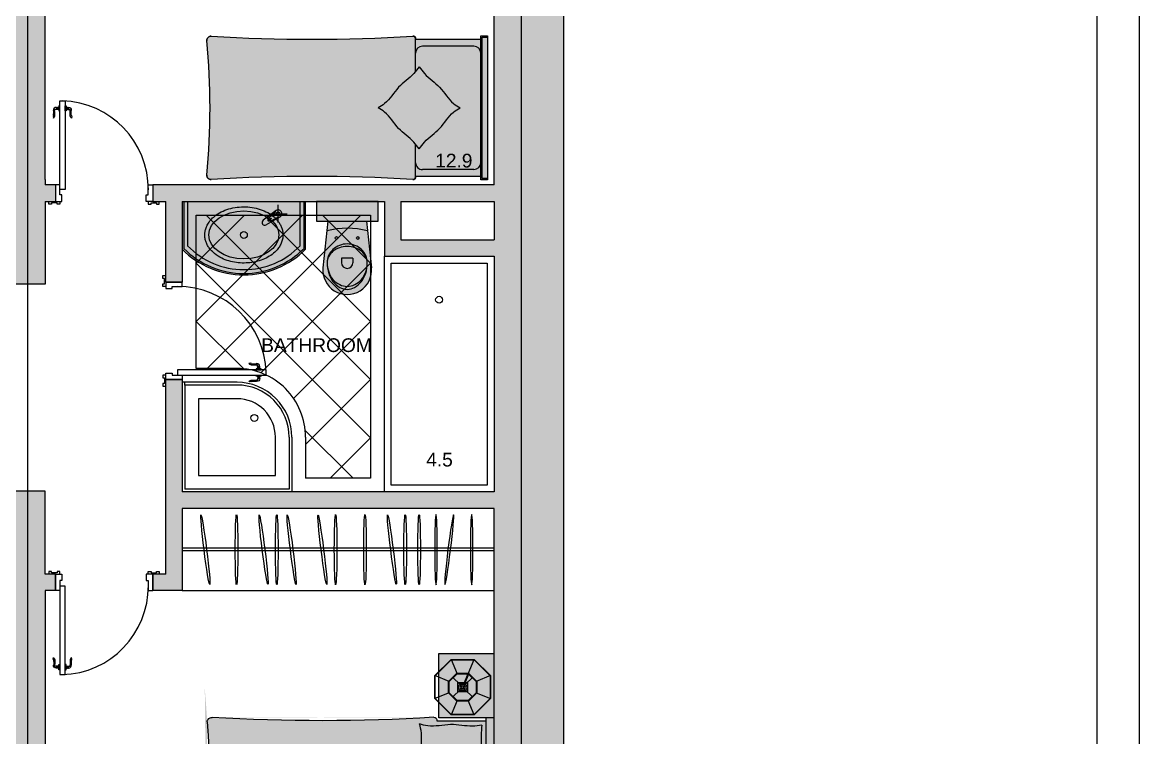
# Model space of a CAD drawing. Header units: millimetres. Extents: x 11159 to 50121, y 18346 to 37577.
# Drawn here: x 41554 to 49705, y 26784 to 32002 of the extents above; entities that cross this region are included whole.
import ezdxf

# ---------------------------------------------------------------- set-up
doc = ezdxf.new("R2010")
doc.units = ezdxf.units.MM
for name, color, linetype in [('area', 1, 'Continuous'), ('axis', 40, 'Continuous'), ('doors', 4, 'Continuous'), ('dwgmodels.com', 19, 'Continuous'), ('floor hatch', 252, 'Continuous'), ('furn1', 175, 'Continuous'), ('furnhatch', 254, 'Continuous'), ('furniture', 34, 'Continuous'), ('HATCH', 8, 'Continuous'), ('sanit', 7, 'Continuous'), ('wall', 5, 'Continuous')]:
    doc.layers.add(name, color=color, linetype=linetype)
doc.styles.get("Standard").update_dxf_attribs({"font": 'arial.ttf'})

# ---------------------------------------------------------------- blocks, each defined once
blk = doc.blocks.new('mixer4ws(plan)')
for p, q in [((0, 27.5), (116.8917906909264, 20)), ((0, -27.5), (116.8917906909264, -20))]:
    blk.add_line(p, q)
for centre, radius, start, end in [((0, 0), 27.5, 45.26509570862078, 314.7349042913792), ((0, 0), 24.5, 55.0340484638193, 65.91049388815965), ((15.18687301172031, 21.71655792537786), 2, 235.0340484630679, 267.8470974478014), ((116.8917906909264, 0), 20, 270, 90), ((0, 0), 24.5, 294.0895061118403, 304.9659515361807), ((15.18687301169484, -21.7165579253724), 2, 92.1529025528254, 124.9659515364113)]:
    blk.add_arc(centre, radius, start, end)
blk.add_ellipse((0, 0), major_axis=(90.30317867782287, 0), ratio=0.2214761461648493, start_param=4.880524547336707, end_param=7.685846067022384)
blk.add_ellipse((70.30317867782287, -9.094947017729282e-13), major_axis=(-10, 0), ratio=0.2)
blk = doc.blocks.new('fh')
h = blk.add_hatch(color=254)
edge = h.paths.add_edge_path()
edge.add_line((0, 450), (0, -450))
edge.add_line((0, -450), (-350, -450))
edge.add_arc((98.36429724347545, 0), 635.2405395293498, 134.8956784407616, 225.1043215592384, ccw=False)
edge.add_line((-350, 450), (0, 450))
blk.add_line((0, 450), (0, -450))
at = {"layer": 'sanit'}
for p, q in [((0, 450), (-350, 450)), ((0, 439), (-343.0498246804927, 439)), ((-350, -450), (0, -450)), ((-343.0498246804927, -439), (0, -439))]:
    blk.add_line(p, q, dxfattribs=at)
at = {"layer": 'sanit', "color": 30}
for p, q in [((0, 410), (-324.5766775833908, 410)), ((-324.5766775833908, -410), (0, -410))]:
    blk.add_line(p, q, dxfattribs=at)
at = {"layer": 'sanit', "color": 6, "ltscale": 7}
for p, q in [((-90, -184.6555987166939), (-90, -315.3444012833061)), ((-155.3444012833061, -250), (-24.65559871669393, -250))]:
    blk.add_line(p, q, dxfattribs=at)
at = {"layer": 'sanit'}
blk.add_circle((-244.9999173157848, 0), 25, dxfattribs=at)
at = {"layer": 'sanit', "ltscale": 7}
blk.add_circle((-90, -250), 12.71164712021709, dxfattribs=at)
at = {"layer": 'sanit'}
for centre, radius, start, end in [((98.36429724347545, 0), 635.2405395293498, 134.8956784406788, 225.1043215593213), ((91.43758126430293, 1.164153218269348e-10), 617.657110310276, 134.7040022666926, 225.2959977333074)]:
    blk.add_arc(centre, radius, start, end, dxfattribs=at)
at = {"layer": 'sanit', "color": 30}
blk.add_arc((72.64943906184999, 5.820766091346741e-11), 570.8665235686553, 134.0934033173231, 225.9065966826769, dxfattribs=at)
at = {"layer": 'sanit'}
blk.add_ellipse((-244.9999173157848, 0), major_axis=(0.001224676307221221, 255.0000982591155), ratio=0.6862739210982778, dxfattribs=at)
at = {"layer": 'sanit', "color": 30}
blk.add_open_spline([(-244.9985485600191, 285.0000982587808), (-251.579324528866, 285.0001298639108), (-258.1599661480868, 284.5665085021174), (-273.5649054977112, 282.5348557741381), (-282.3507054424845, 280.5757723392453), (-299.5597466940526, 275.1591809214442), (-307.9826966077671, 271.7026108350256), (-324.3140259380452, 263.4126307048136), (-332.2227158613969, 258.5799128408544), (-347.4190503069549, 247.6727110446664), (-354.7071791455965, 241.5984974746243), (-368.5878917021328, 228.3421497942181), (-375.1808480293839, 221.1600039429613), (-394.3273745884653, 197.5345541012939), (-405.6281616786728, 179.4631144366576), (-422.7923570148996, 143.9395571085042), (-429.2803449986968, 127.0131575517007), (-439.6967822099105, 91.7813181077363), (-443.6247278930969, 73.47609514935175), (-448.8170293526491, 36.17484841012629), (-450.0810640224372, 17.17954215832287), (-449.9105019393028, -20.78921383607667), (-448.4759162020055, -39.76180550700519), (-442.9471269365749, -76.97300464124419), (-438.8532630151603, -95.21091438521398), (-428.1136093920795, -130.2656921118614), (-421.4683221025043, -147.0823898723465), (-405.7886257604696, -178.6473386569996), (-396.7542296767933, -193.3963770397822), (-376.5031134578167, -220.2105486486689), (-365.2842340075294, -232.277152940922), (-344.7365368650062, -249.8573900472838), (-335.9100597084616, -256.2405441477313), (-317.4941184166819, -267.2312598610297), (-307.9037473455537, -271.8377572759637), (-288.1689989070292, -279.0743611670914), (-278.0248208572739, -281.7025558198802), (-259.1388454507105, -284.5843052180135), (-250.4369542252389, -285.1531913724029), (-233.0581981856376, -284.7765001309454), (-224.3824094177107, -283.8310169677716), (-207.2575797747122, -280.4649700502632), (-198.8092251119087, -278.045105142286), (-182.3087425111444, -271.8213301755604), (-174.2566586670582, -268.0182120418758), (-158.6745816260809, -259.14617572719), (-151.1442312606378, -254.0777486581355), (-136.6937695426168, -242.8001116816886), (-129.7732461297419, -236.5910515565774), (-110.6076117589255, -217.0338573291083), (-99.25778168387478, -202.3354988390347), (-79.34342033416033, -170.0441215840401), (-70.77752283547306, -152.4490167862386), (-56.67283895809669, -115.204550077091), (-51.13473463937407, -95.55489519634284), (-43.25876852573128, -55.10162384895375), (-40.92158622527495, -34.29894651123323), (-39.52541302755708, 7.512740399863105), (-40.46655452623963, 28.52037096687127), (-45.59614886331838, 69.78464118845295), (-49.78413053957047, 90.04007191635901), (-61.27278976672096, 128.8741137922625), (-68.57265681453282, 147.4523811310646), (-86.06753179623047, 182.064023892337), (-96.26262401853455, 198.0987497812603), (-116.3025166375446, 223.1043846232351), (-125.5613626837148, 232.8316716951667), (-145.3632435597829, 250.0893431563163), (-155.9083943490405, 257.6193797329906), (-175.3904381608008, 268.6263514060993), (-184.1048962746863, 272.6415862591821), (-201.9778068822343, 279.0524085544166), (-211.1361062242649, 281.4468269805657), (-228.546934401209, 284.3216896644444), (-236.7725337801385, 285.0000587520772), (-244.9985485600191, 285.0000982587808)], degree=3, knots=[0, 0, 0, 0, 0.09026539771349523, 0.09026539771349523, 0.2127414886783133, 0.2127414886783133, 0.3352175796431313, 0.3352175796431313, 0.4576936706079494, 0.4576936706079494, 0.5801697615727675, 0.5801697615727675, 0.7026458525375855, 0.7026458525375855, 0.9573566777619018, 0.9573566777619018, 1.164020774990034, 1.164020774990034, 1.370684872218165, 1.370684872218165, 1.577348969446297, 1.577348969446297, 1.784013066674429, 1.784013066674429, 1.99067716390256, 1.99067716390256, 2.197341261130692, 2.197341261130692, 2.404005358358824, 2.404005358358824, 2.610669455586955, 2.610669455586955, 2.752866286060256, 2.752866286060256, 2.895063116533557, 2.895063116533557, 3.037259947006857, 3.037259947006857, 3.156470105311757, 3.156470105311757, 3.275680263616657, 3.275680263616657, 3.394890421921557, 3.394890421921557, 3.514100580226458, 3.514100580226458, 3.633310738531358, 3.633310738531358, 3.752520896836258, 3.752520896836258, 3.980335035113517, 3.980335035113517, 4.208149173390776, 4.208149173390776, 4.435963311668035, 4.435963311668035, 4.663777449945295, 4.663777449945295, 4.891591588222554, 4.891591588222554, 5.119405726499814, 5.119405726499814, 5.347219864777073, 5.347219864777073, 5.575034003054332, 5.575034003054332, 5.744168869473015, 5.744168869473015, 5.913303735891697, 5.913303735891697, 6.041828340585977, 6.041828340585977, 6.170352945280257, 6.170352945280257, 6.283185307179586, 6.283185307179586, 6.283185307179586, 6.283185307179586], dxfattribs=at)
at = {"layer": 'sanit', "rotation": 123.6017384872103}
blk.add_blockref('mixer4ws(plan)', (-90.00000000005821, -250), dxfattribs=at)
blk = doc.blocks.new('lavatory')
for p, q in [((-141.229536177555, 0), (-176.5452352575921, 339.1144103210827)), ((141.229536177555, 0), (176.5452352575921, 339.1144103210827)), ((-41.18985294940103, 270.0315676880382), (-41.18985294940103, 303.1903332884867)), ((-41.18985294940103, 270.0315676880382), (41.18985294940103, 270.0315676880382)), ((41.18985294940103, 270.0315676880382), (41.18985294940103, 303.1903332884867)), ((141.229536177555, 0), (-141.229536177555, 0))]:
    blk.add_line(p, q)
for centre in [(-77.5, 122.5582073826372), (77.5, 122.5582073826372)]:
    blk.add_circle(centre, 9.947200409575089)
for centre, radius, start, end in [((0, 357.5), 177.5, 354.0545942171566, 185.9454057828435), ((0, 385.0909773136409), 111.9865799200681, 90, 118.7319934360246), ((0, 385.0909773136373), 111.986579920071, 61.2680065639754, 90), ((28.22334698163468, 312.6625085217493), 173.1287758010254, 139.597488109899, 160.5796588757291), ((28.22334698163468, 312.6625085217493), 173.1287758010254, 139.597488109899, 160.5796588757291), ((55.66044385162331, 319.9290836713444), 199.6294733535794, 142.9262309494754, 162.6214841024947), ((21.62407606023407, 345.6460996881287), 156.9698994546501, 118.7319934360246, 142.9262309494754), ((11.01245436612226, 327.311427366767), 150.5277659131767, 115.9501514727316, 139.597488109899), ((11.01245436612226, 327.311427366767), 150.5277659131767, 115.9501514727316, 139.597488109899), ((0, 349.9402513975219), 125.3615618255364, 90, 115.9501514727316), ((0, 349.9402513975219), 125.3615618255364, 90, 115.9501514727316), ((0, 349.9402513975219), 125.3615618255362, 64.04984852726835, 90), ((0, 349.9402513975219), 125.3615618255362, 64.04984852726835, 90), ((-21.6240760602368, 345.6460996881251), 156.9698994546542, 37.07376905052457, 61.2680065639754), ((-11.01245436612317, 327.311427366767), 150.5277659131773, 40.40251189010098, 64.04984852726835), ((-11.01245436612317, 327.311427366767), 150.5277659131773, 40.40251189010098, 64.04984852726835), ((-55.66044385161968, 319.9290836713481), 199.6294733535757, 17.3785158975053, 37.07376905052457), ((-28.22334698163377, 312.6625085217493), 173.1287758010238, 19.42034112427095, 40.40251189010098), ((-28.22334698163377, 312.6625085217493), 173.1287758010238, 19.42034112427095, 40.40251189010098), ((109.3081426942208, 303.1390030998773), 255.8431940692776, 162.6214841024947, 180), ((55.23619285210043, 303.1390030998773), 201.7712442271568, 160.5796588757291, 180), ((55.23619285209952, 303.1390030998773), 201.7712442271563, 160.5796588757291, 180), ((0, 303.1903332884867), 41.18985294940126, 0, 180), ((-109.3081426942172, 303.1390030998773), 255.8431940692732, 0, 17.3785158975053), ((-55.23619285209952, 303.1390030998773), 201.7712442271561, 0, 19.42034112427095), ((-55.23619285209952, 303.1390030998773), 201.7712442271561, 0, 19.42034112427095), ((-49.76633747674623, 303.1390030998773), 96.76871389831007, 180, 207.0950218915995), ((-17.23642158790972, 303.1390030998773), 129.2986297871467, 180, 203.812720662205), ((-17.23642158790972, 303.1390030998773), 129.2986297871467, 180, 203.812720662205), ((-25.74962041127583, 315.4263451534098), 123.7461391524615, 207.0950218915995, 231.0057553817403), ((-8.871953586443851, 306.830391580439), 138.4414233351806, 203.812720662205, 226.8145895476242), ((-8.871953586443851, 306.830391580439), 138.4414233351806, 203.812720662205, 226.8145895476242), ((25.74962041127765, 315.4263451534061), 123.7461391524589, 308.9942446182597, 332.9049781084005), ((8.871953586442032, 306.8303915804427), 138.4414233351832, 313.1854104523758, 336.187279337795), ((8.871953586442032, 306.8303915804427), 138.4414233351832, 313.1854104523758, 336.187279337795), ((17.23642158790699, 303.1390030998773), 129.2986297871492, 336.187279337795, 0), ((17.23642158790699, 303.1390030998773), 129.2986297871497, 336.187279337795, 0), ((49.76633747674805, 303.1390030998773), 96.7687138983083, 332.9049781084005, 0), ((-10.15652318442062, 334.6861720145716), 148.526889985479, 231.0057553817403, 251.4608832250258), ((-3.486560963949159, 312.5681794092779), 146.3106458423402, 226.8145895476242, 248.755213160025), ((-3.486560963949159, 312.5681794092779), 146.3106458423402, 226.8145895476242, 248.755213160025), ((0, 364.9720899612294), 180.4704619377112, 251.4608832250258, 270), ((0, 321.5362715695701), 155.9326406641434, 248.755213160025, 270), ((0, 321.5362715695701), 155.9326406641434, 248.755213160025, 270), ((0, 364.9720899612439), 180.4704619377249, 270, 288.5391167749742), ((0, 321.5362715695665), 155.9326406641413, 270, 291.2447868399749), ((0, 321.5362715695665), 155.9326406641413, 270, 291.2447868399749), ((3.486560963950978, 312.5681794092779), 146.3106458423381, 291.2447868399749, 313.1854104523758), ((3.486560963950978, 312.5681794092779), 146.3106458423381, 291.2447868399749, 313.1854104523758), ((10.15652318441335, 334.6861720145789), 148.5268899854906, 288.5391167749742, 308.9942446182597), ((0, 614.8948798956553), 563.729073253548, 254.7123836407799, 285.2876163592201)]:
    blk.add_arc(centre, radius, start, end)
blk = doc.blocks.new('t')
at = {"layer": 'furn1', "linetype": 'ByBlock'}
h = blk.add_hatch(color=254, dxfattribs=at)
h.paths.add_polyline_path([(-144.9999999999982, 141.2295361775841), (-484.1144103210827, 176.5452352576212, 1.109549002515455), (-484.1144103210827, -176.545235257563), (-145, -141.2295361775268)])
h.paths.add_polyline_path([(-1.818989403545856e-12, 224.9999999999854), (-145, 224.9999999999854), (-144.9999999999982, -224.9999999999854), (1.818989403545856e-12, -224.9999999999864)])
at = {"layer": 'furniture'}
blk.add_lwpolyline([(-145, 225.0000000000146), (-145, -224.9999999999854), (0, -224.9999999999854), (0, 224.9999999999854), (-145, 224.9999999999854)], dxfattribs=at)
at = {"layer": 'furniture', "rotation": 90}
blk.add_blockref('lavatory', (-145, 2.91038304567337e-11), dxfattribs=at)
blk = doc.blocks.new('door-handle')
at = {"color": 0}
for p, q in [((-32, 10), (-32, -10.00000000000728)), ((-30, 9), (-32, 9)), ((-30, 9), (-30, -9)), ((-19, 9), (-21, 9)), ((-21, 9), (-21, -9)), ((-19, 10), (-19, -10.00000000000728)), ((-9, 10), (-19, 10)), ((0, 25), (-9, 25)), ((-9, 25), (-9, -25)), ((0, -25), (0, 25)), ((-61.67027487228916, -93.05419732806331), (-60.75208368415406, -94.01785612024833)), ((-32, -10.00000000000364), (-40.34172901356942, -10.00000000000364)), ((-30, -9), (-32, -9)), ((-19, -9), (-21, -9)), ((-9, -10), (-19, -10.00000000000364)), ((-9, -25), (0, -25))]:
    blk.add_line(p, q, dxfattribs=at)
for centre, radius, start, end in [((-34.46362960745319, -14.92424038324498), 25.04570281554129, 84.35495152263769, 191.5747182569977), ((-25.49999999999818, 16.17089144310557), 8.465913068820786, 237.8902061553036, 302.1097938446965), ((-38.8885466585707, -82.44414781276464), 25.13126123219481, 149.329352931917, 204.972632821159), ((-91.0594398050871, -62.15080612508973), 42.64671855244374, 313.5613391426849, 358.16915816811), ((-90.1706845965, -63.14248529410906), 42.64671855244374, 313.5613391426849, 358.16915816811), ((-242.8306956194119, -39.24300342557399), 184.8403687438857, 350.5395445302115, 5.991388819178432), ((-39.67183528947498, -19.52468724937171), 9.54821579143467, 85.9768775786792, 192.3256840784366), ((-595.5908857967352, -61.5688183318307), 548.0530142172786, 359.6930381090062, 4.186108045202766), ((-25.49999999999818, -16.17089144310921), 8.465913068820786, 57.89020615530352, 122.1097938446965)]:
    blk.add_arc(centre, radius, start, end, dxfattribs=at)
blk = doc.blocks.new('bed1')
at = {"layer": 'furnhatch'}
h = blk.add_hatch(color=254, dxfattribs=at)
edge = h.paths.add_edge_path()
edge.add_line((-49.99999999964166, 728.1543303350354), (-376.575154905604, 728.1543303350363))
edge.add_ellipse((-396.5751549054567, 731.6564387146891), major_axis=(-20.20005246326943, 2.116722135372289), ratio=0.9399674590869538, start_angle=175.798571085819, end_angle=279.2234876354331)
edge.add_ellipse((-1139.075154900112, 11853.60433025541), major_axis=(11637.50671312701, 3.159661290454771e-10), ratio=0.955999999999947, start_angle=266.40828577200574, end_angle=273.6518042821252, ccw=False)
edge.add_ellipse((-1870.000000000207, 721.3768853213396), major_axis=(29.999999999785, 5.544070248419784e-12), ratio=0.9560000000000528, start_angle=86.40828577199728, end_angle=182.7029539343151)
edge.add_ellipse((-20808.21227714517, 1.364242052659392e-11), major_axis=(18931.6710356908, 1.159192231939101e-12), ratio=0.7647663762100974, start_angle=-2.850567224227575, end_angle=2.850567224227177, ccw=False)
edge.add_ellipse((-1870.000000000216, -721.3768853213551), major_axis=(29.99999999978351, 2.932504743571875e-11), ratio=0.9559999999998293, start_angle=177.2970460656072, end_angle=273.5917142279357)
edge.add_ellipse((-1139.075154900042, -11853.60433025214), major_axis=(-11637.50671312344, 2.074362146674086e-10), ratio=0.9559999999999594, start_angle=266.34819571787403, end_angle=273.5917142279937, ccw=False)
edge.add_ellipse((-396.5751549054567, -731.6564387146864), major_axis=(20.20005246326011, 2.116722135454127), ratio=0.9399674590869624, start_angle=260.7765123643427, end_angle=364.2014289139339)
edge.add_line((-376.5751549056004, -728.154330335034), (-49.99999999964348, -728.1543303350322))
edge.add_line((-49.99999999964348, -728.1543303350322), (-49.99999999964166, 728.1543303350354))
edge = h.paths.add_edge_path(flags=0)
edge.add_spline(control_points=[(-483.777429487307, -58.13970892285761), (-463.3236952876159, -60.77676921388957), (-394.7677214423293, -69.6155579932838), (-273.9442626004875, -40.25070549211705), (-155.770845476125, -74.40555138636591), (-87.51306022241624, -54.21623475015986), (-69.25212949027627, -48.81500892291115)], knot_values=[0, 0, 0, 0, 6.340047833477231, 21.25030809563294, 36.90804236878848, 42.62689815922595, 42.62689815922595, 42.62689815922595, 42.62689815922595], degree=3, periodic=0)
edge.add_spline(control_points=[(-69.25212949027627, -48.81500892291115), (-74.65335531752135, -67.07593965507294), (-94.84267195370921, -135.3337249087726), (-60.68782605946944, -336.6234732281682), (-90.05267856063983, -608.56760412111), (-81.2138897812547, -677.1235779663966), (-78.5768294902191, -697.5773121660877)], knot_values=[0, 0, 0, 0, 5.718855790438326, 21.37659006359421, 36.28685032574977, 42.626898159227, 42.626898159227, 42.626898159227, 42.626898159227], degree=3, periodic=0)
edge.add_spline(control_points=[(-78.5768294902191, -697.5773121660877), (-99.0305636899102, -694.9402518750521), (-167.5865375351968, -686.1014630956579), (-288.4099963770441, -715.4663155968246), (-406.5834135014065, -681.3114697025794), (-474.841198755119, -701.5007863387673), (-493.102129487268, -706.9020121660124)], knot_values=[0, 0, 0, 0, 6.340047833477231, 21.25030809563279, 36.90804236878867, 42.62689815922705, 42.62689815922705, 42.62689815922705, 42.62689815922705], degree=3, periodic=0)
edge.add_spline(control_points=[(-493.102129487268, -706.9020121660124), (-487.7009036600193, -688.6410814338724), (-467.5115870238133, -620.3832961801618), (-501.6664329180621, -351.0892070047066), (-472.3015804168863, -147.1494169678354), (-481.1403691962714, -78.5934431225487), (-483.777429487307, -58.13970892285761)], knot_values=[0, 0, 0, 0, 5.718855790437516, 21.37659006359306, 36.28685032574877, 42.62689815922599, 42.62689815922599, 42.62689815922599, 42.62689815922599], degree=3, periodic=0)
edge = h.paths.add_edge_path(flags=0)
edge.add_spline(control_points=[(-483.777429487307, 58.02593828062345), (-481.1403691962714, 78.47967248032182), (-472.3015804168863, 147.0356463256121), (-501.6664329180621, 350.9754363624834), (-467.5115870238133, 620.2695255379385), (-487.7009036600193, 688.5273107916382), (-493.102129487268, 706.7882415237782)], knot_values=[0, 0, 0, 0, 6.340047833477231, 21.25030809563294, 36.90804236878848, 42.62689815922599, 42.62689815922599, 42.62689815922599, 42.62689815922599], degree=3, periodic=0)
edge.add_spline(control_points=[(-493.102129487268, 706.7882415237782), (-474.841198755119, 701.3870156965368), (-406.5834135014065, 681.1976990603453), (-288.4099963770441, 715.3525449545941), (-167.5865375351968, 685.9876924534274), (-99.0305636899102, 694.8264812328216), (-78.5768294902191, 697.4635415238536)], knot_values=[0, 0, 0, 0, 5.718855790438376, 21.37659006359426, 36.28685032574982, 42.62689815922705, 42.62689815922705, 42.62689815922705, 42.62689815922705], degree=3, periodic=0)
edge.add_spline(control_points=[(-78.5768294902191, 697.4635415238536), (-81.2138897812547, 677.0098073241625), (-90.05267856063983, 608.4538334788758), (-60.68782605946944, 336.509702585945), (-94.84267195370921, 135.2199542665494), (-74.65335531752135, 66.96216901283151), (-69.25212949027627, 48.70123828069154)], knot_values=[0, 0, 0, 0, 6.340047833477231, 21.25030809563279, 36.90804236878867, 42.626898159227, 42.626898159227, 42.626898159227, 42.626898159227], degree=3, periodic=0)
edge.add_spline(control_points=[(-69.25212949027627, 48.70123828069154), (-87.51306022241624, 54.10246410793297), (-155.770845476125, 74.29178074413903), (-273.9442626004875, 40.13693484987562), (-394.7677214423293, 69.50178735105328), (-463.3236952876159, 60.66299857166996), (-483.777429487307, 58.02593828062345)], knot_values=[0, 0, 0, 0, 5.718855790437466, 21.37659006359301, 36.28685032574872, 42.62689815922595, 42.62689815922595, 42.62689815922595, 42.62689815922595], degree=3, periodic=0)
edge = h.paths.add_edge_path(flags=16)
edge.add_spline(control_points=[(-78.5768294902191, -697.5773121660877), (-81.2138897812547, -677.1235779663966), (-90.05267856063983, -608.56760412111), (-60.68782605946944, -336.6234732281682), (-94.84267195370921, -135.3337249087726), (-74.65335531752135, -67.07593965507294), (-69.25212949027627, -48.81500892291115)], knot_values=[0, 0, 0, 0, 6.340047833477231, 21.25030809563279, 36.90804236878867, 42.626898159227, 42.626898159227, 42.626898159227, 42.626898159227], degree=3, periodic=0)
edge.add_spline(control_points=[(-69.25212949027627, -48.81500892291115), (-87.51306022241624, -54.21623475015986), (-155.770845476125, -74.40555138636591), (-273.9442626004875, -40.25070549211705), (-394.7677214423293, -69.6155579932838), (-463.3236952876159, -60.77676921388957), (-483.777429487307, -58.13970892285761)], knot_values=[0, 0, 0, 0, 5.718855790437466, 21.37659006359301, 36.28685032574872, 42.62689815922595, 42.62689815922595, 42.62689815922595, 42.62689815922595], degree=3, periodic=0)
edge.add_spline(control_points=[(-483.777429487307, -58.13970892285761), (-481.1403691962714, -78.5934431225487), (-472.3015804168863, -147.1494169678354), (-501.6664329180621, -351.0892070047066), (-467.5115870238133, -620.3832961801618), (-487.7009036600193, -688.6410814338724), (-493.102129487268, -706.9020121660124)], knot_values=[0, 0, 0, 0, 6.340047833477231, 21.25030809563294, 36.90804236878848, 42.62689815922599, 42.62689815922599, 42.62689815922599, 42.62689815922599], degree=3, periodic=0)
edge.add_spline(control_points=[(-493.102129487268, -706.9020121660124), (-474.841198755119, -701.5007863387673), (-406.5834135014065, -681.3114697025794), (-288.4099963770441, -715.4663155968246), (-167.5865375351968, -686.1014630956579), (-99.0305636899102, -694.9402518750521), (-78.5768294902191, -697.5773121660877)], knot_values=[0, 0, 0, 0, 5.718855790438376, 21.37659006359426, 36.28685032574982, 42.62689815922705, 42.62689815922705, 42.62689815922705, 42.62689815922705], degree=3, periodic=0)
edge = h.paths.add_edge_path(flags=16)
edge.add_spline(control_points=[(-69.25212949027627, 48.70123828069154), (-74.65335531752135, 66.96216901283151), (-94.84267195370921, 135.2199542665494), (-60.68782605946944, 336.509702585945), (-90.05267856063983, 608.4538334788758), (-81.2138897812547, 677.0098073241625), (-78.5768294902191, 697.4635415238536)], knot_values=[0, 0, 0, 0, 5.718855790438326, 21.37659006359421, 36.28685032574977, 42.626898159227, 42.626898159227, 42.626898159227, 42.626898159227], degree=3, periodic=0)
edge.add_spline(control_points=[(-78.5768294902191, 697.4635415238536), (-99.0305636899102, 694.8264812328216), (-167.5865375351968, 685.9876924534274), (-288.4099963770441, 715.3525449545941), (-406.5834135014065, 681.1976990603453), (-474.841198755119, 701.3870156965368), (-493.102129487268, 706.7882415237782)], knot_values=[0, 0, 0, 0, 6.340047833477231, 21.25030809563279, 36.90804236878867, 42.62689815922705, 42.62689815922705, 42.62689815922705, 42.62689815922705], degree=3, periodic=0)
edge.add_spline(control_points=[(-493.102129487268, 706.7882415237782), (-487.7009036600193, 688.5273107916382), (-467.5115870238133, 620.2695255379385), (-501.6664329180621, 350.9754363624834), (-472.3015804168863, 147.0356463256121), (-481.1403691962714, 78.47967248032182), (-483.777429487307, 58.02593828062345)], knot_values=[0, 0, 0, 0, 5.718855790437516, 21.37659006359306, 36.28685032574877, 42.62689815922599, 42.62689815922599, 42.62689815922599, 42.62689815922599], degree=3, periodic=0)
edge.add_spline(control_points=[(-483.777429487307, 58.02593828062345), (-463.3236952876159, 60.66299857166996), (-394.7677214423293, 69.50178735105328), (-273.9442626004875, 40.13693484987562), (-155.770845476125, 74.29178074413903), (-87.51306022241624, 54.10246410793297), (-69.25212949027627, 48.70123828069154)], knot_values=[0, 0, 0, 0, 6.340047833477231, 21.25030809563294, 36.90804236878848, 42.62689815922595, 42.62689815922595, 42.62689815922595, 42.62689815922595], degree=3, periodic=0)
h.paths.add_polyline_path([(1.818989403545856e-12, 747.2743303343987), (-49.99999999964348, 747.2743303343987), (-49.99999999964348, -747.2743303343987), (0, -747.2743303343991)])
at = {"layer": 'furniture'}
for p, q in [((0, 747.2743303343987), (-49.99999999964348, 747.2743303343987)), ((-49.99999999964348, 747.2743303343987), (-49.99999999964348, -747.2743303343991)), ((0, -747.2743303343991), (0, 747.2743303343987)), ((-49.99999999964348, 728.1543303350363), (-376.5751549056022, 728.1543303350363)), ((-376.5751549056022, -728.1543303350336), (-49.9999999996453, -728.1543303350327)), ((0, -747.2743303343991), (-49.99999999964348, -747.2743303343991))]:
    blk.add_line(p, q, dxfattribs=at)
for centre, major_axis, ratio, start_param, end_param in [((-1870.000000000207, 721.3768853213396), (29.999999999785, 5.544070248419784e-12), 0.9560000000000528, 1.508109087725523, 3.188768099273326), ((-1139.075154900112, 11853.60433025541), (11637.50671312701, 3.159661290454771e-10), 0.955999999999947, 4.649701741315464, 4.776124988746203), ((-396.5751549054567, 731.6564387146891), (-20.20005246326943, 2.116722135372289), 0.9399674590869536, 3.068263885748845, 4.873369208139984), ((-20808.21227714517, 1.364242052659392e-11), (18931.6710356908, 1.159192231939101e-12), 0.7647663762100974, -0.04975178361220634, 0.04975178361219945), ((-1870.000000000216, -721.3768853213551), (29.99999999978351, 2.932504743571875e-11), 0.9559999999998293, 3.094417207904904, 4.775076219452894), ((-1139.075154900042, -11853.60433025214), (-11637.50671312344, 2.074362146674086e-10), 0.9559999999999594, 4.648652972023164, 4.775076219453906), ((-396.5751549054567, -731.6564387146864), (20.20005246326011, 2.116722135454127), 0.9399674590869624, 4.551408752625482, 6.356514075016221)]:
    blk.add_ellipse(centre, major_axis=major_axis, ratio=ratio, start_param=start_param, end_param=end_param, dxfattribs=at)
for points, knots in [([(-78.5768294902191, 697.4635415238536), (-99.0305636899102, 694.8264812328216), (-167.5865375351968, 685.9876924534274), (-288.4099963770441, 715.3525449545941), (-406.5834135014065, 681.1976990603453), (-474.841198755119, 701.3870156965368), (-493.102129487268, 706.7882415237782)], [0, 0, 0, 0, 6.340047833477231, 21.25030809563279, 36.90804236878867, 42.62689815922705, 42.62689815922705, 42.62689815922705, 42.62689815922705]), ([(-483.777429487307, 58.02593828062345), (-481.1403691962714, 78.47967248032182), (-472.3015804168863, 147.0356463256121), (-501.6664329180621, 350.9754363624834), (-467.5115870238133, 620.2695255379385), (-487.7009036600193, 688.5273107916382), (-493.102129487268, 706.7882415237782)], [0, 0, 0, 0, 6.340047833477231, 21.25030809563294, 36.90804236878848, 42.62689815922599, 42.62689815922599, 42.62689815922599, 42.62689815922599]), ([(-78.5768294902191, 697.4635415238536), (-81.2138897812547, 677.0098073241625), (-90.05267856063983, 608.4538334788758), (-60.68782605946944, 336.509702585945), (-94.84267195370921, 135.2199542665494), (-74.65335531752135, 66.96216901283151), (-69.25212949027627, 48.70123828069154)], [0, 0, 0, 0, 6.340047833477231, 21.25030809563279, 36.90804236878867, 42.626898159227, 42.626898159227, 42.626898159227, 42.626898159227]), ([(-483.777429487307, 58.02593828062345), (-463.3236952876159, 60.66299857166996), (-394.7677214423293, 69.50178735105328), (-273.9442626004875, 40.13693484987562), (-155.770845476125, 74.29178074413903), (-87.51306022241624, 54.10246410793297), (-69.25212949027627, 48.70123828069154)], [0, 0, 0, 0, 6.340047833477231, 21.25030809563294, 36.90804236878848, 42.62689815922595, 42.62689815922595, 42.62689815922595, 42.62689815922595]), ([(-483.777429487307, -58.13970892285761), (-481.1403691962714, -78.5934431225487), (-472.3015804168863, -147.1494169678354), (-501.6664329180621, -351.0892070047066), (-467.5115870238133, -620.3832961801618), (-487.7009036600193, -688.6410814338724), (-493.102129487268, -706.9020121660124)], [0, 0, 0, 0, 6.340047833477231, 21.25030809563294, 36.90804236878848, 42.62689815922599, 42.62689815922599, 42.62689815922599, 42.62689815922599]), ([(-483.777429487307, -58.13970892285761), (-463.3236952876159, -60.77676921388957), (-394.7677214423293, -69.6155579932838), (-273.9442626004875, -40.25070549211705), (-155.770845476125, -74.40555138636591), (-87.51306022241624, -54.21623475015986), (-69.25212949027627, -48.81500892291115)], [0, 0, 0, 0, 6.340047833477231, 21.25030809563294, 36.90804236878848, 42.62689815922595, 42.62689815922595, 42.62689815922595, 42.62689815922595]), ([(-78.5768294902191, -697.5773121660877), (-81.2138897812547, -677.1235779663966), (-90.05267856063983, -608.56760412111), (-60.68782605946944, -336.6234732281682), (-94.84267195370921, -135.3337249087726), (-74.65335531752135, -67.07593965507294), (-69.25212949027627, -48.81500892291115)], [0, 0, 0, 0, 6.340047833477231, 21.25030809563279, 36.90804236878867, 42.626898159227, 42.626898159227, 42.626898159227, 42.626898159227]), ([(-78.5768294902191, -697.5773121660877), (-99.0305636899102, -694.9402518750521), (-167.5865375351968, -686.1014630956579), (-288.4099963770441, -715.4663155968246), (-406.5834135014065, -681.3114697025794), (-474.841198755119, -701.5007863387673), (-493.102129487268, -706.9020121660124)], [0, 0, 0, 0, 6.340047833477231, 21.25030809563279, 36.90804236878867, 42.62689815922705, 42.62689815922705, 42.62689815922705, 42.62689815922705])]:
    blk.add_open_spline(points, degree=3, knots=knots, dxfattribs=at)
blk = doc.blocks.new('lamp (pl)')
at = {"color": 0, "linetype": 'ByBlock'}
for p, q in [((-40.38582233137731, 97.5), (-83.87824638055213, 202.5)), ((83.87824638055099, 202.5), (40.3858223313764, 97.49999999999989)), ((-202.5000000000002, 83.87824638055213), (-97.50000000000023, 40.38582233137743)), ((-42.29923949320255, 95.58658283817442), (-9.903337778047899, 17.37595755214329)), ((-37.67984183064618, 97.49999999999989), (-5.283940115491532, 19.28937471396887)), ((97.5, 40.38582233137629), (202.5, 83.8782463805511)), ((-68.94291116568888, 68.94291116568854), (-21.21320343559637, 21.21320343559626)), ((21.21320343559728, 21.21320343559546), (68.9429111656882, 68.9429111656874)), ((-97.50000000000023, -40.38582233137697), (-202.5000000000002, -83.87824638055201)), ((-68.9429111656882, -68.942911165689), (-21.21320343559546, -21.21320343559739)), ((21.21320343559637, -21.21320343559671), (68.9429111656882, -68.94291116568843)), ((97.5, -40.38582233137686), (202.5, -83.87824638055201)), ((-83.87824638055213, -202.5000000000001), (-40.38582233137731, -97.50000000000011)), ((40.3858223313764, -97.50000000000011), (83.87824638055099, -202.5000000000001))]:
    blk.add_line(p, q, dxfattribs=at)
for points in [[(-202.5000000000002, 83.87824638055213), (-202.5000000000002, -83.87824638055201), (-83.87824638055213, -202.5000000000001), (83.87824638055099, -202.5000000000001), (202.5, -83.87824638055201), (202.5, 83.8782463805511), (83.87824638055099, 202.5), (-83.87824638055213, 202.5)], [(-200.0000000000002, 82.84271247461936), (-200.0000000000002, -82.84271247461913), (-82.84271247461925, -200.0000000000001), (82.84271247461857, -200.0000000000001), (200, -82.84271247461936), (200, 82.84271247461857), (82.84271247461857, 200), (-82.84271247461947, 200)], [(-102.5000000000002, 42.4568901432425), (-102.5000000000002, -42.4568901432425), (-42.45689014324307, -102.5000000000001), (42.45689014324125, -102.5000000000001), (102.5, -42.45689014324216), (102.5, 42.45689014324137), (42.45689014324125, 102.5000000000001), (-42.45689014324216, 102.5)], [(-97.50000000000023, 40.38582233137743), (-97.50000000000023, -40.38582233137697), (-40.38582233137731, -97.50000000000011), (40.3858223313764, -97.50000000000011), (97.5, -40.38582233137686), (97.5, 40.38582233137629), (40.3858223313764, 97.49999999999989), (-40.38582233137731, 97.5)]]:
    blk.add_lwpolyline(points, close=True, dxfattribs=at)
blk.add_lwpolyline([(-17.20345518378963, 34.9999999999992), (-35, 34.9999999999992), (-35, -35.0000000000008), (35, -35.0000000000008), (35, 34.9999999999992), (-11.79149418232737, 34.9999999999992)], dxfattribs=at)
for radius in [20, 10, 7.5]:
    blk.add_circle((0, 0), radius, dxfattribs=at)
blk.add_arc((0, -1.13686837721616e-13), 30, 117.2801918471891, 107.7198081528046, dxfattribs=at)
blk = doc.blocks.new('s-bed (pl)')
at = {"layer": 'furnhatch'}
h = blk.add_hatch(color=256, dxfattribs=at)
edge = h.paths.add_edge_path()
edge.add_line((-503.6632932841685, -525.0000000000168), (-500, -525.0000000000155))
edge.add_line((-500, -525.0000000000155), (-500, -49.99999999998295))
edge.add_line((-500, -49.99999999998295), (-524.9999999999909, -49.99999999998295))
edge.add_line((-524.9999999999909, -49.99999999998295), (-524.9999999999909, -1.739408617140725e-11))
edge.add_line((-524.9999999999909, -1.739408617140725e-11), (524.9999999999909, 1.750777300912887e-11))
edge.add_line((524.9999999999909, 1.750777300912887e-11), (524.9999999999927, -49.99999999998261))
edge.add_line((524.9999999999927, -49.99999999998261), (500, -49.99999999998295))
edge.add_line((500, -49.99999999998295), (500.0000000000091, -524.999999999983))
edge.add_line((500.0000000000091, -524.999999999983), (503.6632932841876, -524.9999999999811))
edge.add_arc((503.6632932841867, -544.9999999999832), 20.00000000000205, -3.651804282123976, 89.99999999999739, ccw=False)
edge.add_arc((12137.50000000721, -1287.499999999759), 11637.50671321683, 176.3481957178754, 183.5917142279947)
edge.add_arc((492.9106223706731, -2018.424845105317), 29.99999999992729, -92.70295393638878, 3.5917142282748955, ccw=False)
edge.add_arc((2.210072125308216e-10, -7200.292118481752), 5175.292118481748, 84.55042475752538, 95.44957524247461)
edge.add_arc((-492.9106223706394, -2018.424845105367), 29.99999999989726, 176.4082857719182, 272.70295393717225, ccw=False)
edge.add_arc((-12137.49999999738, -1287.500000000148), 11637.50671320707, 356.4082857720034, 363.6518042821252)
edge.add_arc((-503.6632932841667, -545.0000000000202), 20.00000000000297, 90.00000000000517, 183.6518042845271, ccw=False)
at = {"color": 0, "linetype": 'ByBlock'}
for p, q in [((-449.9999999999991, -100.0000000000157), (-449.9999999999918, -475.0000000000157)), ((450, -99.99999999998397), (450.0000000000073, -474.9999999999839)), ((-266.5257858403274, -525.000000000012), (-503.6632932841685, -525.0000000000166)), ((503.6632932841894, -524.999999999983), (266.5257858403447, -524.9999999999873))]:
    blk.add_line(p, q, dxfattribs=at)
for points in [[(524.9999999999927, -49.99999999998261), (-524.9999999999909, -49.99999999998295), (-524.9999999999909, -1.739408617140725e-11), (524.9999999999909, 1.750777300912887e-11)], [(514.9999999999927, -39.99999999998272), (-514.9999999999909, -40.0000000000166), (-514.9999999999909, -1.614353095646948e-11), (514.9999999999909, 1.739408617140725e-11)]]:
    blk.add_lwpolyline(points, close=True, dxfattribs=at)
blk.add_lwpolyline([(-500, -525.0000000000155), (-500, -49.99999999998295), (500, -49.99999999998295), (500.0000000000091, -524.999999999983)], dxfattribs=at)
for centre, radius, start, end in [((-399.9999999999991, -100.0000000000147), 50, 90, 180), ((400, -99.99999999998488), 50, 0, 90), ((-399.9999999999918, -475.0000000000148), 50, 180, 270), ((400.0000000000073, -474.999999999985), 50, 270, 0), ((-503.6632932841685, -545.0000000000166), 19.99999999999977, 90, 183.6518042821189), ((-12137.49999999662, -1287.500000000132), 11637.5067132063, 356.408285772003, 3.651804282125376), ((12137.50000000008, -1287.499999999743), 11637.50671320972, 176.3481957178746, 183.591714227997), ((503.6632932841876, -544.9999999999827), 20.00000000000147, 356.3481957178746, 90), ((-492.9106223705376, -2018.424845105328), 29.99999999999659, 176.408285772003, 272.7029539343164), ((2.210072125308216e-10, -7200.292118481765), 5175.292118481761, 84.55042475752539, 95.44957524247461), ((492.9106223706003, -2018.424845105289), 29.99999999999955, 267.2970460656836, 3.591714227984037)]:
    blk.add_arc(centre, radius, start, end, dxfattribs=at)
for points in [[(-299.7072092059188, -499.7072092058877), (-250.0983933027856, -460.228277636955), (-149.8536046029676, -349.8536046029274), (-30.74093100126629, -248.2237111429705), (3.637978807091713e-12, -199.9999999999548)], [(299.7072092059188, -499.7072092058766), (250.0983933027819, -460.2282776369457), (149.8536046029567, -349.8536046029219), (30.74093100125901, -248.2237111429694), (3.637978807091713e-12, -199.9999999999548)], [(-299.7072092059188, -499.7072092058877), (-250.0983933027837, -539.1861407748186), (-149.8536046029622, -649.5608138088426), (-30.7409310012572, -751.1907072687952), (1.455191522836685e-11, -799.4144184118102)], [(299.7072092059188, -499.7072092058766), (250.0983933027837, -539.1861407748092), (149.8536046029622, -649.5608138088371), (30.74093100126811, -751.1907072687941), (1.455191522836685e-11, -799.4144184118102)]]:
    blk.add_spline(points, degree=3, dxfattribs=at)
at = {"layer": 'dwgmodels.com'}
blk.add_lwpolyline([(-503.6632932841685, -525.0000000000168), (-500, -525.0000000000155), (-500, -49.99999999998295), (-524.9999999999909, -49.99999999998295), (-524.9999999999909, -1.739408617140725e-11), (524.9999999999909, 1.750777300912887e-11), (524.9999999999927, -49.99999999998261), (500, -49.99999999998295), (500.0000000000091, -524.999999999983), (503.6632932841876, -524.9999999999811, -0.4330070359750767), (523.6226842464657, -546.2738572977155, 0.03161634003434676), (522.85169632201, -2016.545459398174, -0.4467701699060222), (491.4958838907951, -2048.391468455791, 0.04759239949402008), (-491.4958838903531, -2048.391468455791, -0.4467701699091124), (-522.8516963219527, -2016.545459398326, 0.03161634003435777), (-523.622684246393, -546.2738572985897, -0.4330070359875071), (-503.6632932841685, -525.0000000000168), (-500, -525.0000000000155)], format="xyb", dxfattribs=at)

msp = doc.modelspace()

# ---------------------------------------------------------------- hatches: boundary and pattern name
at = {"layer": 'furniture'}
msp.add_hatch(color=254, dxfattribs=at).paths.add_polyline_path([(44992.91331529878, 27398.37886647711), (44992.91331529878, 26928.37886647711), (44592.91331529878, 26928.37886647711), (44592.91331529878, 27398.37886647716)])
at = {"layer": 'HATCH', "true_color": 0x2b2b2b}
h = msp.add_hatch(color=250, dxfattribs=at)
h.dxf.hatch_style = 1
h.paths.add_polyline_path([(38584.9003107828, 23756.37710312664), (38119.9003107828, 23756.37710312664), (38119.9003107828, 24551.33275666475), (37869.9003107828, 24551.33275666475), (37869.9003107828, 24356.37710312664), (36639.9003107828, 24356.37710312664), (36639.9003107828, 23846.37710312664), (37684.9003107828, 23846.37710312664), (37684.9003107828, 23246.37710312664), (38584.9003107828, 23246.37710312664)])
h.paths.add_polyline_path([(35129.9003107828, 24356.37710312664), (34594.9003107828, 24356.37710312664), (34594.9003107828, 28296.37710312664), (36414.90030955445, 28296.37710312664), (36414.90030955445, 28896.37710312664), (37869.90031078279, 28896.37710312665), (37869.9003107828, 25361.33275666475), (38119.9003107828, 25361.33275666475), (38119.9003107828, 30696.37710312664), (40509.9003107828, 30696.37710312665), (40509.90031078282, 30816.37710312665), (38119.9003107828, 30816.37710312664), (38119.9003107828, 31066.37710312664), (37869.9003107828, 31066.37710312664), (37869.9003107828, 30816.37710312663), (37219.90031078282, 30816.37710312663), (37219.90031078282, 30696.37710312663), (37869.9003107828, 30696.37710312663), (37869.90031078279, 29016.37710312665), (36414.90030955445, 29016.37710312664), (36414.90030955445, 29366.37714497871), (36294.90030955446, 29366.37714497871), (36294.90030955445, 28416.37710312666), (34594.90031078283, 28416.37710312664), (34594.90031078282, 28801.37710312664), (34084.9003107828, 28801.37710312664), (34084.9003107828, 23846.37710312664), (35129.9003107828, 23846.37710312664)])
h.paths.add_polyline_path([(42949.9003107828, 24356.37710312664), (41719.90031078277, 24356.37710312664), (41719.90031078279, 27856.37710312666), (41794.9003107828, 27856.37710312666), (41794.9003107828, 27976.37710312666), (41719.90031078277, 27976.37710312666), (41719.90031078277, 28581.37710312666), (41469.90031078279, 28581.37710312666), (41469.9003107828, 23756.37710312664), (41004.9003107828, 23756.37710312664), (41004.9003107828, 23246.37710312664), (41904.9003107828, 23246.37710312664), (41904.9003107828, 23846.37710312664), (42949.9003107828, 23846.37710312664)])
h.paths.add_polyline_path([(45504.9003107828, 35266.37710312664), (44249.9003107828, 35266.37710312664), (44249.9003107828, 34756.37710312664), (44994.9003107828, 34756.37710312664), (44994.9003107828, 30816.37710312666), (42504.9003107828, 30816.37710312666), (42504.9003107828, 30696.37710312666), (42599.9003107828, 30696.37710312666), (42599.9003107828, 30106.37710312664), (42719.90031078234, 30106.37710312664), (42719.9003107828, 30696.37710312665), (44194.9003107828, 30696.37710312665), (44194.90031078282, 30296.37710312665), (44994.9003107828, 30296.37710312665), (44994.9003107828, 28576.37710312666), (42719.90031115492, 28576.37710312666), (42719.9003107828, 29396.37710312664), (42599.9003107828, 29396.37710312664), (42599.9003107828, 27976.37710312666), (42504.9003107828, 27976.37710312666), (42504.9003107828, 27856.37710312666), (42719.9003107828, 27856.37710312666), (42719.9003107828, 28456.37710312666), (44994.9003107828, 28456.37710312666), (44994.9003107828, 24356.37710312664), (44459.9003107828, 24356.37710312664), (44459.9003107828, 23846.37710312664), (45504.90031078279, 23846.37710312664)])
h.paths.add_polyline_path([(44994.9003107828, 30416.37710312665), (44314.90031078282, 30416.37710312666), (44314.9003107828, 30696.37710312665), (44994.9003107828, 30696.37710312665)], flags=16)
h.paths.add_polyline_path([(41719.9003107828, 34756.37710312664), (42539.9003107828, 34756.37710312664), (42539.9003107828, 35266.37710312664), (40649.9003107828, 35266.37710312664), (40649.9003107828, 34756.37710312664), (41469.9003107828, 34756.37710312664), (41469.90031078282, 30816.37710312665), (41319.90031078282, 30816.37710312665), (41319.9003107828, 30696.37710312665), (41469.90031078282, 30696.37710312665), (41469.90031078279, 30091.37710312666), (41719.90031078289, 30091.37710312666), (41719.9003107828, 30696.37710312666), (41794.9003107828, 30696.37710312666), (41794.9003107828, 30816.37710312666), (41719.90031078279, 30816.37710312666), (41719.90031078279, 30856.37710312666)])
h.paths.add_polyline_path([(36509.90031078282, 30816.37710312663), (34594.9003107828, 30816.37710312663), (34594.9003107828, 34756.37710312664), (35339.90031078282, 34756.37710312663), (35339.90031078282, 35266.37710312664), (34084.9003107828, 35266.37710312664), (34084.9003107828, 30311.37710312664), (34594.9003107828, 30311.37710312664), (34594.9003107828, 30696.37710312663), (36294.90030955448, 30696.37710312663), (36294.90030955448, 30076.37714497871), (36414.90030955446, 30076.37714497871), (36414.90030955448, 30696.37710312663), (36509.90031078282, 30696.37710312663)])
h.paths.add_polyline_path([(38939.9003107828, 35266.37710312664), (37049.90031078282, 35266.37710312664), (37049.90031078282, 34756.37710312664), (37869.90031078282, 34756.37710312664), (37869.90031078282, 34506.37710312664), (38119.90031078277, 34506.37710312664), (38119.90031078277, 34756.37710312664), (38939.9003107828, 34756.37710312664)])
h.paths.add_polyline_path([(38497.03234513875, 36456.37710312664), (38097.03234513875, 36456.37710312664), (38097.03234513875, 36056.37710312664), (38497.03234513875, 36056.37710312664)])
h.paths.add_polyline_path([(41492.76827642685, 36456.37710312664), (41092.76827642685, 36456.37710312664), (41092.76827642685, 36056.37710312664), (41492.76827642685, 36056.37710312664)])

# ---------------------------------------------------------------- linework, layer by layer
at = {"layer": 'axis'}
for p, q in [((41594.9003107828, 18746.37710312664), (41594.9003107828, 35956.37710312664)), ((45194.9003107828, 18746.37710312664), (45194.9003107828, 35956.37710312664)), ((49394.9003107828, 18746.37710312664), (49394.9003107828, 35956.37710312664))]:
    msp.add_line(p, q, dxfattribs=at)
at = {"layer": 'doors'}
for centre, start, end in [((41826.90031078274, 30783.37710312741), 359.6895769873508, 88.27295926884261), ((42686.90031078309, 29428.37710312658), 1.727040731157599, 90.31042301264918), ((41826.90031078274, 27889.37710312636), 271.727040729489, 0.3104230126491674)]:
    msp.add_arc(centre, 646.2935802655704, start, end, dxfattribs=at)
at = {"layer": 'floor hatch', "linetype": 'ByBlock'}
for p, q in [((43597.84403593509, 30596.37710312665), (42822.10810464702, 29820.64117183858)), ((43173.57996722317, 30596.37710312665), (42822.10810464702, 30244.9052405505)), ((44094.9003107828, 29396.37710312665), (42894.9003107828, 30596.37710312665)), ((44022.10810464702, 30596.37710312665), (42902.10810464705, 29476.37710312667)), ((44094.9003107828, 29820.64117183858), (43319.16437949473, 30596.37710312665)), ((44094.9003107828, 30244.9052405505), (43743.42844820666, 30596.37710312665)), ((44094.9003107828, 28972.11303441472), (42822.10810464702, 30244.9052405505)), ((44094.9003107828, 30244.9052405505), (43294.78870699868, 29444.79363676639)), ((43168.76573182132, 29473.98354466426), (42822.10810464702, 29820.64117183858)), ((44094.9003107828, 29820.64117183858), (43532.72622957635, 29258.46709063213)), ((44094.9003107828, 29396.37710312664), (43619.90031108547, 28921.37710342931)), ((43966.37217335892, 28676.37710312666), (43617.50675265778, 29025.24252382779)), ((43619.90031108547, 28976.37710312667), (43619.90031108547, 28676.37710312666)), ((44094.90031078279, 28972.11303441471), (43799.16437949474, 28676.37710312666)), ((44094.9003107828, 28676.37710312666), (43619.90031108547, 28676.37710312666))]:
    msp.add_line(p, q, dxfattribs=at)
for points in [[(42822.10810464702, 29476.37710312667), (42822.10810464702, 30596.37710312665), (44094.9003107828, 30596.37710312665), (44094.9003107828, 28676.37710312666)], [(43119.90031112019, 29476.37710312667), (42822.10810464702, 29476.37710312667)], [(43119.90031112019, 29256.37710312667), (42839.90031115491, 29256.37710312667), (42839.90031115491, 28696.37710312666), (43399.90031108547, 28696.37710312666), (43399.90031108547, 28976.38151277694)]]:
    msp.add_lwpolyline(points, dxfattribs=at)
for centre in [(44594.42517906541, 29978.17133298746), (43246.11239641208, 29116.07518507262)]:
    msp.add_circle(centre, 25.29627741256263, dxfattribs=at)
for radius in [500.000000000004, 280.0000000000024]:
    msp.add_arc((43119.90031112019, 28976.37710312667), radius, 359.9992450767084, 90, dxfattribs=at)
at = {"layer": 'furniture', "color": 34, "linetype": 'ByBlock'}
for p, q in [((42739.90031115491, 29356.37710312667), (42739.90031115491, 29376.37710312667)), ((43499.90031108547, 28976.37710312666), (43499.90031108547, 28596.37710312666)), ((43519.90031108547, 28976.37710312667), (43519.90031108547, 28576.37710312666)), ((43519.90031108548, 28576.37710312666), (42719.90031115492, 28576.37710312666)), ((43499.90031108547, 28596.37710312666), (42739.90031115492, 28596.37710312666)), ((44994.9003107828, 28166.37710312666), (42719.9003107828, 28166.37710312666)), ((44994.9003107828, 28146.37710312666), (42719.9003107828, 28146.37710312666)), ((42719.90031078282, 27856.37710312666), (44994.9003107828, 27856.37710312666))]:
    msp.add_line(p, q, dxfattribs=at)
for points in [[(41866.90031078193, 30783.37710312741), (41826.90031078274, 30783.37710312741), (41826.37829559908, 31429.37710312741), (41866.37829559826, 31429.37710312741), (41866.90031078193, 30783.37710312741)], [(41794.9003107828, 30816.37710312712), (41794.9003107828, 30696.37710312712), (41841.9003107828, 30696.37710312712), (41841.9003107828, 30743.37710312735), (41826.9003107828, 30743.37710312735), (41826.90031078274, 30816.37710312666), (41794.9003107828, 30816.37710312666)], [(42504.9003107828, 30816.37710312712), (42504.9003107828, 30696.37710312712), (42457.9003107828, 30696.37710312712), (42457.90031078274, 30743.37710312735), (42472.90031078274, 30743.37710312735), (42472.90031078286, 30816.37710312666), (42504.9003107828, 30816.37710312666)], [(41826.9003107828, 30696.37710312764), (41826.9003107828, 30676.37710312764), (41806.90031078274, 30676.37710312764), (41806.90031078269, 30686.37710312764), (41766.90031078274, 30686.37710312764), (41766.90031078274, 30676.37710312764), (41746.90031078274, 30676.37710312764), (41746.90031078274, 30696.37710312712)], [(42472.90031078274, 30696.3771031277), (42472.90031078274, 30676.3771031277), (42492.90031078274, 30676.3771031277), (42492.90031078286, 30686.3771031277), (42532.9003107828, 30686.3771031277), (42532.9003107828, 30676.3771031277), (42552.9003107828, 30676.3771031277), (42552.9003107828, 30696.37710312718)], [(42599.90031078339, 30074.37710312658), (42579.90031078339, 30074.37710312658), (42579.90031078339, 30094.37710312658), (42589.90031078339, 30094.3771031267), (42589.90031078339, 30134.37710312664), (42579.90031078339, 30134.37710312664), (42579.90031078339, 30154.37710312664), (42599.90031078286, 30154.37710312664)], [(42719.9003107828, 30106.37710312664), (42599.9003107828, 30106.37710312664), (42599.9003107828, 30059.37710312664), (42646.90031078304, 30059.37710312658), (42646.90031078304, 30074.37710312658), (42719.90031078234, 30074.3771031267), (42719.90031078234, 30106.37710312664)], [(42599.90031078333, 29428.37710312664), (42579.90031078333, 29428.37710312664), (42579.90031078333, 29408.37710312658), (42589.90031078333, 29408.37710312652), (42589.90031078333, 29368.37710312658), (42579.90031078333, 29368.37710312658), (42579.90031078333, 29348.37710312658), (42599.9003107828, 29348.37710312658)], [(42719.9003107828, 29396.37710312664), (42599.9003107828, 29396.37710312664), (42599.9003107828, 29443.37710312664), (42646.90031078304, 29443.37710312664), (42646.90031078304, 29428.37710312664), (42719.90031078234, 29428.37710312658), (42719.90031078234, 29396.37710312664)], [(42686.90031078309, 29468.37710312577), (42686.90031078309, 29428.37710312658), (43332.90031078309, 29427.85508794291), (43332.90031078309, 29467.8550879421), (42686.90031078309, 29468.37710312577)], [(43119.90031112019, 29376.37710312667), (42719.90031115491, 29376.37710312667), (42719.90031115492, 28576.37710312666)], [(43119.90031112019, 29356.37710312667), (42739.90031115491, 29356.37710312667), (42739.90031115492, 28596.37710312666)], [(41826.90031078286, 27976.37710312607), (41826.90031078286, 27996.37710312607), (41806.90031078286, 27996.37710312607), (41806.90031078274, 27986.37710312607), (41766.9003107828, 27986.37710312607), (41766.9003107828, 27996.37710312607), (41746.9003107828, 27996.37710312607), (41746.9003107828, 27976.3771031266)], [(41794.9003107828, 27856.37710312666), (41794.9003107828, 27976.37710312666), (41841.9003107828, 27976.37710312666), (41841.90031078286, 27929.37710312642), (41826.90031078286, 27929.37710312642), (41826.90031078274, 27856.37710312712), (41794.9003107828, 27856.37710312712)], [(42504.9003107828, 27856.37710312666), (42504.9003107828, 27976.37710312666), (42457.9003107828, 27976.37710312666), (42457.9003107828, 27929.37710312642), (42472.9003107828, 27929.37710312642), (42472.90031078286, 27856.37710312712), (42504.9003107828, 27856.37710312712)], [(42472.9003107828, 27976.37710312613), (42472.9003107828, 27996.37710312613), (42492.90031078286, 27996.37710312613), (42492.90031078292, 27986.37710312613), (42532.90031078286, 27986.37710312613), (42532.90031078286, 27996.37710312613), (42552.90031078286, 27996.37710312613), (42552.90031078286, 27976.37710312666)], [(41866.90031078193, 27889.37710312636), (41826.90031078274, 27889.37710312636), (41826.37829559908, 27243.37710312636), (41866.37829559826, 27243.37710312636), (41866.90031078193, 27889.37710312636)], [(44992.91331529878, 27398.37886647711), (44992.91331529878, 26928.37886647711), (44592.91331529878, 26928.37886647711), (44592.91331529878, 27398.37886647716), (44992.91331529878, 27398.37886647716)]]:
    msp.add_lwpolyline(points, dxfattribs=at)
at = {"layer": 'furniture'}
for points in [[(44194.90031078282, 30296.37710312665), (44994.9003107828, 30296.37710312665), (44994.9003107828, 28576.37710312666), (44194.90031078282, 28576.37710312666)], [(44244.90031078282, 30246.37710312665), (44944.9003107828, 30246.37710312665), (44944.9003107828, 28626.37710312666), (44244.90031078282, 28626.37710312666)]]:
    msp.add_lwpolyline(points, close=True, dxfattribs=at)
at = {"layer": 'furniture', "color": 34, "linetype": 'ByBlock'}
for radius in [400, 380.0000000000043]:
    msp.add_arc((43119.90031112019, 28976.37710312667), radius, 359.9992450767084, 90, dxfattribs=at)
for centre, major_axis, ratio in [((42888.92604071263, 28154.60193085099), (-31.92397707207121, 254.0969539828021), 0.0366900471266113), ((43116.69678757546, 28155.77322307426), (6.272351276451622e-14, 256.0945183627264), 0.03669004712661129), ((43313.48281467523, 28154.60193085099), (-31.92397707207121, 254.0969539828021), 0.0366900471266113), ((43409.97120575039, 28155.77322307426), (6.272351276451622e-14, 256.0945183627264), 0.03669004712661129), ((43518.37230314719, 28154.60193085099), (-31.92397707207121, 254.0969539828021), 0.03669004712661129), ((43742.6973453268, 28154.60193085099), (-31.9239770720712, 254.0969539828021), 0.0366900471266113), ((43839.18573640197, 28155.77322307426), (6.272351276451622e-14, 256.0945183627264), 0.03669004712661129), ((44053.41957898901, 28155.77322307426), (6.272351276451622e-14, 256.0945183627264), 0.03669004712661129), ((44250.20560608877, 28154.60193085099), (-31.92397707207121, 254.0969539828021), 0.0366900471266113), ((44346.69399716394, 28155.77322307426), (6.272351276451622e-14, 256.0945183627264), 0.03669004712661129), ((44448.60787435962, 28155.77322307426), (6.272351276451622e-14, 256.0945183627264), 0.03669004712661129)]:
    msp.add_ellipse(centre, major_axis=major_axis, ratio=ratio, dxfattribs=at)
at = {"layer": 'furniture', "color": 34, "linetype": 'ByBlock', "extrusion": (0, 0, -1)}
for centre, major_axis, ratio in [((44571.83983240926, 28155.77322307426), (-6.272351276451622e-14, 256.0945183627264), 0.03669004712661129), ((44668.32822348442, 28154.60193085099), (31.92397707207121, 254.0969539828021), 0.0366900471266113), ((44831.83206620815, 28155.77322307426), (-6.272351276451622e-14, 256.0945183627264), 0.03669004712661129)]:
    msp.add_ellipse(centre, major_axis=major_axis, ratio=ratio, dxfattribs=at)
at = {"layer": 'wall', "color": 5}
for p, q in [((45504.90031078279, 23846.37710312664), (45504.9003107828, 35266.37710312664)), ((41719.9003107828, 30856.37710312666), (41719.9003107828, 34756.37710312664)), ((44994.9003107828, 30816.37710312666), (44994.9003107828, 34756.37710312664)), ((41719.90031078279, 30856.37710312666), (41719.90031078279, 30816.37710312666)), ((41794.9003107828, 30816.37710312666), (41719.90031078279, 30816.37710312666)), ((41794.9003107828, 30816.37710312666), (41794.9003107828, 30696.37710312666)), ((44994.9003107828, 30816.37710312666), (42504.9003107828, 30816.37710312666)), ((42504.9003107828, 30816.37710312666), (42504.9003107828, 30696.37710312666)), ((41719.9003107828, 30696.37710312666), (41719.90031078289, 30091.37710312666)), ((41719.9003107828, 30696.37710312666), (41794.9003107828, 30696.37710312666)), ((42504.9003107828, 30696.37710312666), (42599.9003107828, 30696.37710312666)), ((42599.9003107828, 30106.37710312664), (42599.9003107828, 30696.37710312666)), ((42719.9003107828, 30696.37710312665), (44194.9003107828, 30696.37710312665)), ((42719.9003107828, 30696.37710312665), (42719.90031078234, 30106.37710312664)), ((44194.9003107828, 30696.37710312665), (44194.90031078282, 30296.37710312665)), ((44314.9003107828, 30696.37710312665), (44994.9003107828, 30696.37710312665)), ((44314.9003107828, 30696.37710312665), (44314.90031078282, 30416.37710312665)), ((44994.9003107828, 30696.37710312665), (44994.9003107828, 30416.37710312665)), ((44994.9003107828, 30696.37710312664), (44994.9003107828, 30416.37710312665)), ((44314.90031078282, 30416.37710312666), (44994.9003107828, 30416.37710312665)), ((44194.9003107828, 30296.37710312665), (44994.9003107828, 30296.37710312665)), ((44994.9003107828, 30296.37710312665), (44994.9003107828, 28576.37710312666)), ((41719.90031078289, 30091.37710312666), (41469.90031078289, 30091.37710312666)), ((42599.9003107828, 30106.37710312664), (42719.9003107828, 30106.37710312664)), ((42599.9003107828, 27976.37710312666), (42599.9003107828, 29396.37710312664)), ((42599.9003107828, 29396.37710312664), (42719.9003107828, 29396.37710312664)), ((42719.9003107828, 29396.37710312664), (42719.90031115492, 28576.37710312666)), ((41719.90031078277, 28581.37710312666), (41469.9003107828, 28581.37710312666)), ((41719.90031078277, 27976.37710312666), (41719.90031078277, 28581.37710312666)), ((44994.9003107828, 28576.37710312666), (42719.90031078279, 28576.37710312666)), ((44994.90031078276, 28456.37710312666), (42719.90031078279, 28456.37710312666)), ((42719.9003107828, 28456.37710312666), (42719.9003107828, 27856.37710312666)), ((44994.9003107828, 24356.37710312664), (44994.9003107828, 28456.37710312666)), ((41794.9003107828, 27976.37710312666), (41719.90031078277, 27976.37710312666)), ((41794.9003107828, 27976.37710312666), (41794.9003107828, 27856.37710312666)), ((42599.9003107828, 27976.37710312666), (42504.9003107828, 27976.37710312666)), ((42504.9003107828, 27976.37710312666), (42504.9003107828, 27856.37710312666)), ((41719.90031078279, 27856.37710312666), (41719.90031078277, 24356.37710312664)), ((41794.9003107828, 27856.37710312666), (41719.90031078279, 27856.37710312666)), ((42719.90031078282, 27856.37710312666), (42504.9003107828, 27856.37710312666))]:
    msp.add_line(p, q, dxfattribs=at)
at = {"layer": 'wall', "color": 0}
msp.add_line((49704.9003107828, 26246.37710312663), (49704.9003107828, 35266.37710312664), dxfattribs=at)

# ---------------------------------------------------------------- block references
at = {"layer": 'furniture', "color": 34, "rotation": 270}
msp.add_blockref('s-bed (pl)', (44948.08782411338, 31378.53560917804), dxfattribs=at)
at = {"layer": 'furniture', "color": 34, "linetype": 'ByBlock', "xscale": 0.7530120532028377, "yscale": 0.7530120532028377, "zscale": 0.07530120532436947}
msp.add_blockref('door-handle', (41826.37829559908, 31374.48659019654), dxfattribs=at)
at = {"layer": 'furniture', "color": 34, "linetype": 'ByBlock', "zscale": 0.07530120532436947}
for p, xscale, yscale, rotation in [((41866.37829559826, 31374.48659019654), -0.753012053319253, 0.753012053319253, 359.9999999689974), ((43278.00979785222, 29467.8550879421), 0.753012053319253, 0.753012053319253, 270.0000000310026), ((43278.00979785222, 29427.85508794291), -0.7530120532028377, 0.7530120532028377, 269.9999999689974), ((41826.37829559908, 27298.26761605723), -0.7530120532028377, 0.7530120532028377, 180), ((41866.37829559826, 27298.26761605723), 0.753012053319253, 0.753012053319253, 180.0000000310027)]:
    msp.add_blockref('door-handle', p, dxfattribs=dict(at, xscale=xscale, yscale=yscale, rotation=rotation))
at = {"layer": 'furniture', "rotation": 90}
msp.add_blockref('fh', (43169.9003107828, 30696.3771031271), dxfattribs=at)
at = {"layer": 'furniture', "color": 34, "linetype": 'ByBlock', "rotation": 90}
msp.add_blockref('t', (43923.74969399994, 30696.37710312664), dxfattribs=at)
at = {"layer": 'furniture', "xscale": -1, "zscale": 0.1}
msp.add_blockref('lamp (pl)', (44765.96264962146, 27152.10709177015), dxfattribs=at)
at = {"layer": 'furniture', "color": 34, "xscale": -1.099999999976717, "yscale": 1.099999999976717, "rotation": 180}
msp.add_blockref('bed1', (44992.91331529878, 26106.37710312666), dxfattribs=at)

# ---------------------------------------------------------------- texts
at = {"color": 3, "linetype": 'Continuous', "insert": (43296.14120513358, 29697.21884657288), "char_height": 100, "attachment_point": 1}
msp.add_mtext('BATHROOM', dxfattribs=at)
at = {"layer": 'area', "color": 250, "linetype": 'Continuous', "char_height": 100, "attachment_point": 1}
for s, insert in [('12.9', (44565.64470473092, 31043.58404640989)), ('4.5', (44500.06946027193, 28862.055223778))]:
    msp.add_mtext(s, dxfattribs=dict(at, insert=insert))

doc.saveas('drawing.dxf')
